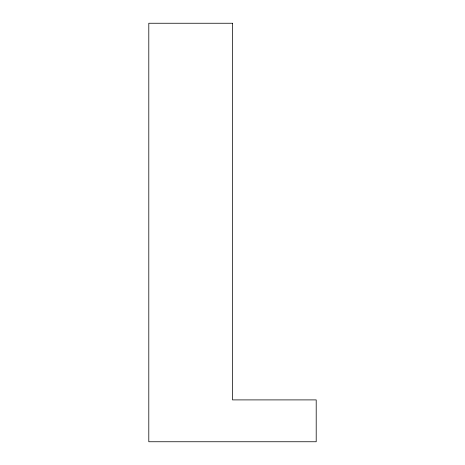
<?xml version="1.0" encoding="UTF-8"?>
<svg xmlns="http://www.w3.org/2000/svg" width="465" height="465" viewBox="0 0 465 465"><rect width="100%" height="100%" fill="white"/><g stroke="black" fill="none" stroke-linecap="round" stroke-linejoin="round"><path stroke-width="0.7" d="M232.5 23.25L148.8 23.25L148.8 441.75L316.2 441.75L316.2 399.9L232.5 399.9L232.5 23.25"/></g></svg>
